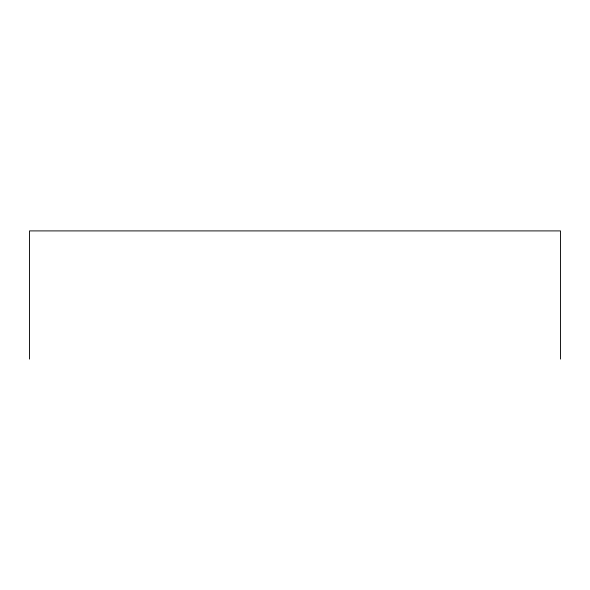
<?xml version="1.0" encoding="UTF-8"?>
<svg xmlns="http://www.w3.org/2000/svg" width="590" height="590" viewBox="0 0 590 590"><rect width="100%" height="100%" fill="white"/><g stroke="black" fill="none" stroke-linecap="round" stroke-linejoin="round"><path stroke-width="0.89" d="M560.5 359.096L560.5 230.904L29.5 230.904L29.5 359.096"/></g></svg>
